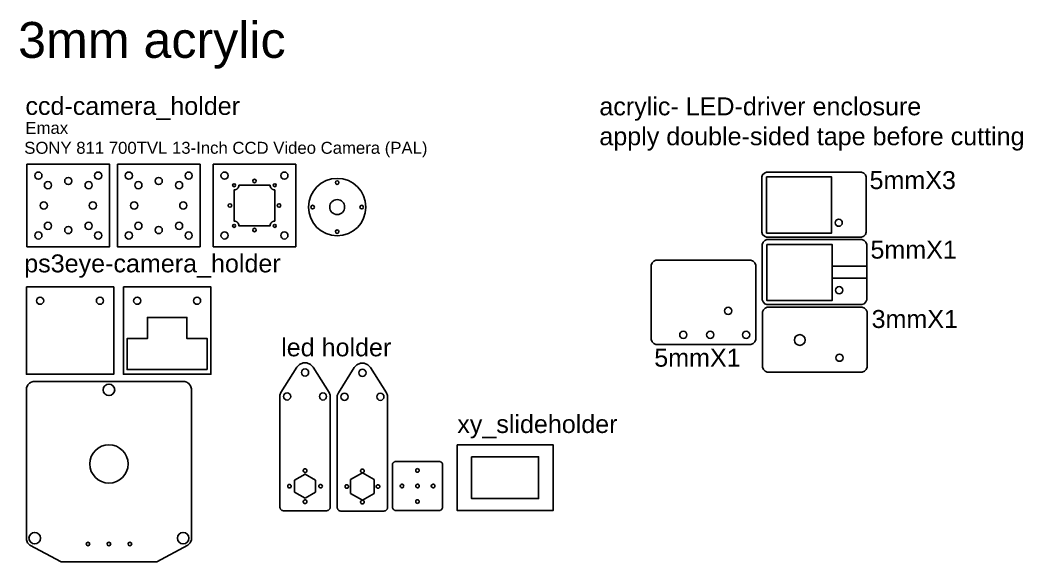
# Model space of a CAD drawing. Header units: millimetres. Extents: x 203 to 1783, y -536 to -83.
# Drawn here: x 945 to 1783, y -536 to -83 of the extents above; entities that cross this region are included whole.
import ezdxf

# ---------------------------------------------------------------- set-up
doc = ezdxf.new("R2010")
doc.units = ezdxf.units.MM
doc.styles.get("Standard").update_dxf_attribs({"font": 'arial.ttf'})

msp = doc.modelspace()

# ---------------------------------------------------------------- linework, layer by layer
at = {"color": 7}
for p, q in [((954.64, -385.24), (953.82, -385.56)), ((955.49, -385.02), (954.64, -385.24)), ((956.37, -384.91), (955.49, -385.02)), ((1081.24, -384.91), (956.37, -384.91)), ((1082.12, -385.02), (1081.24, -384.91)), ((1082.97, -385.24), (1082.12, -385.02)), ((1083.79, -385.56), (1082.97, -385.24)), ((949.86, -391.02), (949.8, -391.9)), ((949.8, -391.9), (949.8, -517.29)), ((950.02, -390.16), (949.86, -391.02)), ((950.3, -389.32), (950.02, -390.16)), ((950.67, -388.53), (950.3, -389.32)), ((951.14, -387.78), (950.67, -388.53)), ((951.7, -387.11), (951.14, -387.78)), ((952.34, -386.5), (951.7, -387.11)), ((953.05, -385.99), (952.34, -386.5)), ((953.82, -385.56), (953.05, -385.99)), ((1084.56, -385.99), (1083.79, -385.56)), ((1085.27, -386.5), (1084.56, -385.99)), ((1085.91, -387.11), (1085.27, -386.5)), ((1086.47, -387.78), (1085.91, -387.11)), ((1086.94, -388.53), (1086.47, -387.78)), ((1087.31, -389.32), (1086.94, -388.53)), ((1087.58, -390.16), (1087.31, -389.32)), ((1087.75, -391.02), (1087.58, -390.16)), ((1087.8, -391.9), (1087.75, -391.02)), ((1161.66, -396.27), (1161.66, -489.96)), ((1203.66, -489.96), (1203.66, -396.27)), ((1209.61, -396.55), (1209.61, -490.24)), ((1251.61, -490.24), (1251.61, -396.55)), ((1256.75, -452.5), (1256.48, -452.76)), ((1257.06, -452.28), (1256.75, -452.5)), ((1257.39, -452.1), (1257.06, -452.28)), ((1257.74, -451.96), (1257.39, -452.1)), ((1258.1, -451.87), (1257.74, -451.96)), ((1258.48, -451.82), (1258.1, -451.87)), ((1294.85, -451.82), (1258.48, -451.82)), ((1295.23, -451.87), (1294.85, -451.82)), ((1295.59, -451.96), (1295.23, -451.87)), ((1295.94, -452.1), (1295.59, -451.96)), ((1296.27, -452.28), (1295.94, -452.1)), ((1296.58, -452.5), (1296.27, -452.28)), ((1296.85, -452.76), (1296.58, -452.5)), ((1181.18, -459.22), (1181.34, -458.75)), ((1181.18, -459.71), (1181.18, -459.22)), ((1181.34, -460.18), (1181.18, -459.71)), ((1181.34, -458.75), (1181.65, -458.36)), ((1181.65, -460.57), (1181.34, -460.18)), ((1181.65, -458.36), (1182.06, -458.09)), ((1182.06, -460.84), (1181.65, -460.57)), ((1182.06, -458.09), (1182.54, -457.97)), ((1182.54, -460.96), (1182.06, -460.84)), ((1182.54, -457.97), (1183.03, -458.01)), ((1183.03, -458.01), (1183.48, -458.21)), ((1183.48, -460.72), (1183.03, -460.92)), ((1183.48, -458.21), (1183.85, -458.54)), ((1183.85, -460.38), (1183.48, -460.72)), ((1183.85, -458.54), (1184.08, -458.98)), ((1184.08, -459.95), (1183.85, -460.38)), ((1184.08, -458.98), (1184.16, -459.46)), ((1184.16, -459.46), (1184.08, -459.95)), ((1229.13, -459.5), (1229.29, -459.03)), ((1229.13, -459.99), (1229.13, -459.5)), ((1229.29, -460.46), (1229.13, -459.99)), ((1229.29, -459.03), (1229.59, -458.64)), ((1229.59, -460.85), (1229.29, -460.46)), ((1229.59, -458.64), (1230.01, -458.37)), ((1230.01, -461.12), (1229.59, -460.85)), ((1230.01, -458.37), (1230.49, -458.25)), ((1230.49, -458.25), (1230.98, -458.29)), ((1230.98, -458.29), (1231.43, -458.49)), ((1231.43, -458.49), (1231.79, -458.82)), ((1231.79, -460.66), (1231.43, -461)), ((1231.79, -458.82), (1232.03, -459.26)), ((1232.03, -460.23), (1231.79, -460.66)), ((1232.03, -459.26), (1232.11, -459.74)), ((1232.11, -459.74), (1232.03, -460.23)), ((1255.69, -454.44), (1255.67, -454.82)), ((1255.67, -454.82), (1255.67, -489.82)), ((1255.76, -454.07), (1255.69, -454.44)), ((1255.88, -453.71), (1255.76, -454.07)), ((1256.04, -453.37), (1255.88, -453.71)), ((1256.24, -453.05), (1256.04, -453.37)), ((1256.48, -452.76), (1256.24, -453.05)), ((1275.19, -459.07), (1275.35, -458.6)), ((1275.19, -459.56), (1275.19, -459.07)), ((1275.35, -460.03), (1275.19, -459.56)), ((1275.35, -458.6), (1275.65, -458.21)), ((1275.65, -460.42), (1275.35, -460.03)), ((1275.65, -458.21), (1276.06, -457.94)), ((1276.06, -460.69), (1275.65, -460.42)), ((1276.06, -457.94), (1276.54, -457.82)), ((1276.54, -460.81), (1276.06, -460.69)), ((1276.54, -457.82), (1277.03, -457.86)), ((1277.03, -460.77), (1276.54, -460.81)), ((1277.03, -457.86), (1277.49, -458.06)), ((1277.49, -460.57), (1277.03, -460.77)), ((1277.49, -458.06), (1277.85, -458.4)), ((1277.85, -460.24), (1277.49, -460.57)), ((1277.85, -458.4), (1278.08, -458.83)), ((1278.08, -459.8), (1277.85, -460.24)), ((1278.08, -458.83), (1278.17, -459.32)), ((1278.17, -459.32), (1278.08, -459.8)), ((1297.09, -453.05), (1296.85, -452.76)), ((1297.29, -453.37), (1297.09, -453.05)), ((1297.45, -453.71), (1297.29, -453.37)), ((1297.57, -454.07), (1297.45, -453.71)), ((1297.64, -454.44), (1297.57, -454.07)), ((1297.67, -454.82), (1297.64, -454.44)), ((1297.67, -489.82), (1297.67, -454.82)), ((1174, -467.46), (1182.66, -462.46)), ((1174, -477.46), (1174, -467.46)), ((1183.03, -460.92), (1182.54, -460.96)), ((1182.66, -462.46), (1191.32, -467.46)), ((1191.32, -467.46), (1191.32, -477.46)), ((1220.65, -466.99), (1230.61, -461.24)), ((1220.65, -478.49), (1220.65, -466.99)), ((1230.49, -461.24), (1230.01, -461.12)), ((1230.98, -461.2), (1230.49, -461.24)), ((1230.61, -461.24), (1240.57, -466.99)), ((1231.43, -461), (1230.98, -461.2)), ((1240.57, -466.99), (1240.57, -478.49)), ((1168.18, -472.22), (1168.34, -471.75)), ((1168.18, -472.71), (1168.18, -472.22)), ((1168.34, -473.18), (1168.18, -472.71)), ((1168.34, -471.75), (1168.65, -471.36)), ((1168.65, -473.57), (1168.34, -473.18)), ((1168.65, -471.36), (1169.06, -471.09)), ((1169.06, -473.84), (1168.65, -473.57)), ((1169.06, -471.09), (1169.54, -470.97)), ((1169.54, -473.96), (1169.06, -473.84)), ((1169.54, -470.97), (1170.03, -471.01)), ((1170.03, -473.92), (1169.54, -473.96)), ((1170.03, -471.01), (1170.48, -471.21)), ((1170.48, -473.72), (1170.03, -473.92)), ((1170.48, -471.21), (1170.85, -471.54)), ((1170.85, -473.38), (1170.48, -473.72)), ((1170.85, -471.54), (1171.08, -471.98)), ((1171.08, -472.95), (1170.85, -473.38)), ((1171.08, -471.98), (1171.16, -472.46)), ((1171.16, -472.46), (1171.08, -472.95)), ((1182.66, -482.46), (1174, -477.46)), ((1191.32, -477.46), (1182.66, -482.46)), ((1194.18, -472.22), (1194.34, -471.75)), ((1194.18, -472.71), (1194.18, -472.22)), ((1194.34, -473.18), (1194.18, -472.71)), ((1194.34, -471.75), (1194.65, -471.36)), ((1194.65, -473.57), (1194.34, -473.18)), ((1194.65, -471.36), (1195.06, -471.09)), ((1195.06, -473.84), (1194.65, -473.57)), ((1195.06, -471.09), (1195.54, -470.97)), ((1195.54, -473.96), (1195.06, -473.84)), ((1195.54, -470.97), (1196.03, -471.01)), ((1196.03, -473.92), (1195.54, -473.96)), ((1196.03, -471.01), (1196.48, -471.21)), ((1196.48, -473.72), (1196.03, -473.92)), ((1196.48, -471.21), (1196.85, -471.54)), ((1196.85, -473.38), (1196.48, -473.72)), ((1196.85, -471.54), (1197.08, -471.98)), ((1197.08, -472.95), (1196.85, -473.38)), ((1197.08, -471.98), (1197.16, -472.46)), ((1197.16, -472.46), (1197.08, -472.95)), ((1216.13, -472.5), (1216.29, -472.03)), ((1216.13, -472.99), (1216.13, -472.5)), ((1216.29, -473.46), (1216.13, -472.99)), ((1216.29, -472.03), (1216.59, -471.64)), ((1216.59, -473.85), (1216.29, -473.46)), ((1216.59, -471.64), (1217.01, -471.37)), ((1217.01, -474.12), (1216.59, -473.85)), ((1217.01, -471.37), (1217.49, -471.25)), ((1217.49, -474.24), (1217.01, -474.12)), ((1217.49, -471.25), (1217.98, -471.29)), ((1217.98, -474.2), (1217.49, -474.24)), ((1217.98, -471.29), (1218.43, -471.49)), ((1218.43, -474), (1217.98, -474.2)), ((1218.43, -471.49), (1218.79, -471.82)), ((1218.79, -473.66), (1218.43, -474)), ((1218.79, -471.82), (1219.03, -472.26)), ((1219.03, -473.23), (1218.79, -473.66)), ((1219.03, -472.26), (1219.11, -472.74)), ((1219.11, -472.74), (1219.03, -473.23)), ((1242.13, -472.5), (1242.29, -472.03)), ((1242.13, -472.99), (1242.13, -472.5)), ((1242.29, -473.46), (1242.13, -472.99)), ((1242.29, -472.03), (1242.59, -471.64)), ((1242.59, -473.85), (1242.29, -473.46)), ((1242.59, -471.64), (1243.01, -471.37)), ((1243.01, -474.12), (1242.59, -473.85)), ((1243.01, -471.37), (1243.49, -471.25)), ((1243.49, -474.24), (1243.01, -474.12)), ((1243.49, -471.25), (1243.98, -471.29)), ((1243.98, -474.2), (1243.49, -474.24)), ((1243.98, -471.29), (1244.43, -471.49)), ((1244.43, -474), (1243.98, -474.2)), ((1244.43, -471.49), (1244.79, -471.82)), ((1244.79, -473.66), (1244.43, -474)), ((1244.79, -471.82), (1245.03, -472.26)), ((1245.03, -473.23), (1244.79, -473.66)), ((1245.03, -472.26), (1245.11, -472.74)), ((1245.11, -472.74), (1245.03, -473.23)), ((1262.19, -472.07), (1262.35, -471.6)), ((1262.19, -472.56), (1262.19, -472.07)), ((1262.35, -473.03), (1262.19, -472.56)), ((1262.35, -471.6), (1262.65, -471.21)), ((1262.65, -473.42), (1262.35, -473.03)), ((1262.65, -471.21), (1263.06, -470.94)), ((1263.06, -473.69), (1262.65, -473.42)), ((1263.06, -470.94), (1263.54, -470.82)), ((1263.54, -473.81), (1263.06, -473.69)), ((1263.54, -470.82), (1264.03, -470.86)), ((1264.03, -473.77), (1263.54, -473.81)), ((1264.03, -470.86), (1264.49, -471.06)), ((1264.49, -473.57), (1264.03, -473.77)), ((1264.49, -471.06), (1264.85, -471.4)), ((1264.85, -473.24), (1264.49, -473.57)), ((1264.85, -471.4), (1265.08, -471.83)), ((1265.08, -472.8), (1264.85, -473.24)), ((1265.08, -471.83), (1265.17, -472.32)), ((1265.17, -472.32), (1265.08, -472.8)), ((1275.19, -472.07), (1275.35, -471.6)), ((1275.19, -472.56), (1275.19, -472.07)), ((1275.35, -473.03), (1275.19, -472.56)), ((1275.35, -471.6), (1275.65, -471.21)), ((1275.65, -473.42), (1275.35, -473.03)), ((1275.65, -471.21), (1276.06, -470.94)), ((1276.06, -473.69), (1275.65, -473.42)), ((1276.06, -470.94), (1276.54, -470.82)), ((1276.54, -473.81), (1276.06, -473.69)), ((1276.54, -470.82), (1277.03, -470.86)), ((1277.03, -473.77), (1276.54, -473.81)), ((1277.03, -470.86), (1277.49, -471.06)), ((1277.49, -473.57), (1277.03, -473.77)), ((1277.49, -471.06), (1277.85, -471.4)), ((1277.85, -473.24), (1277.49, -473.57)), ((1277.85, -471.4), (1278.08, -471.83)), ((1278.08, -472.8), (1277.85, -473.24)), ((1278.08, -471.83), (1278.17, -472.32)), ((1278.17, -472.32), (1278.08, -472.8)), ((1288.19, -472.07), (1288.35, -471.6)), ((1288.19, -472.56), (1288.19, -472.07)), ((1288.35, -473.03), (1288.19, -472.56)), ((1288.35, -471.6), (1288.65, -471.21)), ((1288.65, -473.42), (1288.35, -473.03)), ((1288.65, -471.21), (1289.06, -470.94)), ((1289.06, -473.69), (1288.65, -473.42)), ((1289.06, -470.94), (1289.54, -470.82)), ((1289.54, -473.81), (1289.06, -473.69)), ((1289.54, -470.82), (1290.03, -470.86)), ((1290.03, -473.77), (1289.54, -473.81)), ((1290.03, -470.86), (1290.49, -471.06)), ((1290.49, -473.57), (1290.03, -473.77)), ((1290.49, -471.06), (1290.85, -471.4)), ((1290.85, -473.24), (1290.49, -473.57)), ((1290.85, -471.4), (1291.08, -471.83)), ((1291.08, -472.8), (1290.85, -473.24)), ((1291.08, -471.83), (1291.17, -472.32)), ((1291.17, -472.32), (1291.08, -472.8)), ((1181.18, -485.22), (1181.34, -484.75)), ((1181.18, -485.71), (1181.18, -485.22)), ((1181.34, -486.18), (1181.18, -485.71)), ((1181.34, -484.75), (1181.65, -484.36)), ((1181.65, -484.36), (1182.06, -484.09)), ((1182.06, -484.09), (1182.54, -483.97)), ((1182.54, -483.97), (1183.03, -484.01)), ((1183.03, -484.01), (1183.48, -484.21)), ((1183.48, -484.21), (1183.85, -484.54)), ((1183.85, -484.54), (1184.08, -484.98)), ((1184.08, -485.95), (1183.85, -486.38)), ((1184.08, -484.98), (1184.16, -485.46)), ((1184.16, -485.46), (1184.08, -485.95)), ((1230.61, -484.24), (1220.65, -478.49)), ((1229.13, -485.5), (1229.29, -485.03)), ((1229.13, -485.99), (1229.13, -485.5)), ((1229.29, -486.46), (1229.13, -485.99)), ((1229.29, -485.03), (1229.59, -484.64)), ((1229.59, -484.64), (1230.01, -484.37)), ((1230.01, -484.37), (1230.49, -484.25)), ((1230.49, -484.25), (1230.98, -484.29)), ((1240.57, -478.49), (1230.61, -484.24)), ((1230.98, -484.29), (1231.43, -484.49)), ((1231.43, -484.49), (1231.79, -484.82)), ((1231.79, -484.82), (1232.03, -485.26)), ((1232.03, -485.26), (1232.11, -485.74)), ((1232.11, -485.74), (1232.03, -486.23)), ((1275.19, -485.07), (1275.35, -484.6)), ((1275.19, -485.56), (1275.19, -485.07)), ((1275.35, -486.03), (1275.19, -485.56)), ((1275.35, -484.6), (1275.65, -484.21)), ((1275.65, -486.42), (1275.35, -486.03)), ((1275.65, -484.21), (1276.06, -483.94)), ((1276.06, -483.94), (1276.54, -483.82)), ((1276.54, -483.82), (1277.03, -483.86)), ((1277.03, -483.86), (1277.49, -484.06)), ((1277.49, -484.06), (1277.85, -484.4)), ((1277.85, -484.4), (1278.08, -484.83)), ((1278.08, -485.8), (1277.85, -486.24)), ((1278.08, -484.83), (1278.17, -485.32)), ((1278.17, -485.32), (1278.08, -485.8)), ((1161.66, -489.96), (1161.69, -490.34)), ((1161.69, -490.34), (1161.76, -490.71)), ((1161.76, -490.71), (1161.87, -491.07)), ((1161.87, -491.07), (1162.03, -491.41)), ((1162.03, -491.41), (1162.24, -491.73)), ((1162.24, -491.73), (1162.48, -492.02)), ((1162.48, -492.02), (1162.75, -492.27)), ((1162.75, -492.27), (1163.06, -492.5)), ((1163.06, -492.5), (1163.39, -492.68)), ((1163.39, -492.68), (1163.74, -492.82)), ((1163.74, -492.82), (1164.1, -492.91)), ((1164.1, -492.91), (1164.48, -492.96)), ((1164.48, -492.96), (1200.85, -492.96)), ((1181.65, -486.57), (1181.34, -486.18)), ((1182.06, -486.84), (1181.65, -486.57)), ((1182.54, -486.96), (1182.06, -486.84)), ((1183.03, -486.92), (1182.54, -486.96)), ((1183.48, -486.72), (1183.03, -486.92)), ((1183.85, -486.38), (1183.48, -486.72)), ((1200.85, -492.96), (1201.23, -492.91)), ((1201.23, -492.91), (1201.59, -492.82)), ((1201.59, -492.82), (1201.94, -492.68)), ((1201.94, -492.68), (1202.27, -492.5)), ((1202.27, -492.5), (1202.58, -492.27)), ((1202.58, -492.27), (1202.85, -492.02)), ((1202.85, -492.02), (1203.09, -491.73)), ((1203.09, -491.73), (1203.29, -491.41)), ((1203.29, -491.41), (1203.45, -491.07)), ((1203.45, -491.07), (1203.57, -490.71)), ((1203.57, -490.71), (1203.64, -490.34)), ((1203.64, -490.34), (1203.66, -489.96)), ((1209.61, -490.24), (1209.63, -490.62)), ((1209.63, -490.62), (1209.7, -490.99)), ((1209.7, -490.99), (1209.82, -491.35)), ((1209.82, -491.35), (1209.98, -491.69)), ((1209.98, -491.69), (1210.18, -492.01)), ((1210.18, -492.01), (1210.42, -492.3)), ((1210.42, -492.3), (1210.7, -492.55)), ((1210.7, -492.55), (1211, -492.78)), ((1211, -492.78), (1211.33, -492.96)), ((1211.33, -492.96), (1211.68, -493.1)), ((1211.68, -493.1), (1212.05, -493.19)), ((1212.05, -493.19), (1212.42, -493.24)), ((1212.42, -493.24), (1248.8, -493.24)), ((1229.59, -486.85), (1229.29, -486.46)), ((1230.01, -487.12), (1229.59, -486.85)), ((1230.49, -487.24), (1230.01, -487.12)), ((1230.98, -487.2), (1230.49, -487.24)), ((1231.43, -487), (1230.98, -487.2)), ((1231.79, -486.66), (1231.43, -487)), ((1232.03, -486.23), (1231.79, -486.66)), ((1248.8, -493.24), (1249.17, -493.19)), ((1249.17, -493.19), (1249.54, -493.1)), ((1249.54, -493.1), (1249.89, -492.96)), ((1249.89, -492.96), (1250.22, -492.78)), ((1250.22, -492.78), (1250.52, -492.55)), ((1250.52, -492.55), (1250.8, -492.3)), ((1250.8, -492.3), (1251.04, -492.01)), ((1251.04, -492.01), (1251.24, -491.69)), ((1251.24, -491.69), (1251.4, -491.35)), ((1251.4, -491.35), (1251.52, -490.99)), ((1251.52, -490.99), (1251.59, -490.62)), ((1251.59, -490.62), (1251.61, -490.24)), ((1255.67, -489.82), (1255.69, -490.19)), ((1255.69, -490.19), (1255.76, -490.56)), ((1255.76, -490.56), (1255.88, -490.92)), ((1255.88, -490.92), (1256.04, -491.26)), ((1256.04, -491.26), (1256.24, -491.58)), ((1256.24, -491.58), (1256.48, -491.87)), ((1256.48, -491.87), (1256.75, -492.13)), ((1256.75, -492.13), (1257.06, -492.35)), ((1257.06, -492.35), (1257.39, -492.53)), ((1257.39, -492.53), (1257.74, -492.67)), ((1257.74, -492.67), (1258.1, -492.76)), ((1258.1, -492.76), (1258.48, -492.81)), ((1258.48, -492.81), (1294.85, -492.81)), ((1276.06, -486.69), (1275.65, -486.42)), ((1276.54, -486.81), (1276.06, -486.69)), ((1277.03, -486.77), (1276.54, -486.81)), ((1277.49, -486.57), (1277.03, -486.77)), ((1277.85, -486.24), (1277.49, -486.57)), ((1294.85, -492.81), (1295.23, -492.76)), ((1295.23, -492.76), (1295.59, -492.67)), ((1295.59, -492.67), (1295.94, -492.53)), ((1295.94, -492.53), (1296.27, -492.35)), ((1296.27, -492.35), (1296.58, -492.13)), ((1296.58, -492.13), (1296.85, -491.87)), ((1296.85, -491.87), (1297.09, -491.58)), ((1297.09, -491.58), (1297.29, -491.26)), ((1297.29, -491.26), (1297.45, -490.92)), ((1297.45, -490.92), (1297.57, -490.56)), ((1297.57, -490.56), (1297.64, -490.19)), ((1297.64, -490.19), (1297.67, -489.82))]:
    msp.add_line(p, q, dxfattribs=at)
for points in [[(950.33, -203.41), (1019.33, -203.41), (1019.33, -272.41), (950.33, -272.41)], [(1025.91, -203.41), (1094.91, -203.41), (1094.91, -272.41), (1025.91, -272.41)], [(1105.91, -203.41), (1174.91, -203.41), (1174.91, -272.41), (1105.91, -272.41)], [(1568.29, -213.99), (1622.63, -213.99), (1622.63, -260.99), (1568.29, -260.99)], [(1568.68, -270.4), (1623.02, -270.4), (1623.02, -317.4), (1568.68, -317.4)], [(949.8, -305.99), (1022.8, -305.99), (1022.8, -378.99), (949.8, -378.99)], [(1030.95, -305.99), (1103.95, -305.99), (1103.95, -378.99), (1030.95, -378.99)], [(1100.95, -375.09), (1033.95, -375.09), (1033.95, -349.09), (1050.95, -349.09), (1050.95, -331.49), (1083.95, -331.49), (1083.95, -349.09), (1100.95, -349.09)]]:
    msp.add_lwpolyline(points, close=True, dxfattribs=at)
for points in [[(1568.3, -209.99), (1566.46, -210.75), (1565.05, -212.16), (1564.29, -213.99), (1564.29, -260.29), (1565.05, -262.13), (1566.46, -263.53), (1568.3, -264.3), (1647.63, -264.3), (1649.47, -263.53), (1650.87, -262.13), (1651.63, -260.29), (1651.63, -213.99), (1650.87, -212.16), (1649.47, -210.75), (1647.63, -209.99), (1568.3, -209.99)], [(1127.41, -220.91), (1153.41, -220.91), (1153.41, -221.71), (1154.02, -223.18), (1155.14, -224.3), (1156.61, -224.91), (1157.41, -224.91), (1157.41, -250.91), (1156.61, -250.91), (1155.14, -251.52), (1154.58, -252.08), (1154.02, -252.65), (1153.41, -254.12), (1153.41, -254.91), (1127.41, -254.91), (1127.41, -254.12), (1126.8, -252.65), (1125.68, -251.52), (1124.21, -250.91), (1123.41, -250.91), (1123.41, -224.91), (1124.21, -224.91), (1125.68, -224.3), (1126.8, -223.18), (1127.41, -221.71), (1127.41, -220.91)], [(1568.68, -266.4), (1566.84, -267.16), (1565.44, -268.57), (1564.68, -270.41), (1564.68, -316.71), (1565.44, -318.54), (1566.84, -319.95), (1568.68, -320.71), (1648.01, -320.71), (1649.85, -319.95), (1651.26, -318.54), (1652.02, -316.71), (1652.02, -270.41), (1651.26, -268.57), (1649.85, -267.16), (1648.01, -266.4), (1568.68, -266.4)], [(1555.22, -283.66), (1475.89, -283.66), (1474.05, -284.43), (1472.65, -285.83), (1471.89, -287.67), (1471.89, -349.97), (1472.65, -351.8), (1474.05, -353.21), (1475.89, -353.97), (1555.22, -353.97), (1557.06, -353.21), (1558.47, -351.8), (1559.23, -349.97), (1559.23, -287.67), (1558.47, -285.83), (1557.06, -284.43), (1555.22, -283.66)], [(1652.02, -293.56), (1652.02, -288.56), (1623.02, -288.56), (1623.02, -298.56), (1652.02, -298.56), (1652.02, -293.56)], [(1568.94, -322.82), (1567.1, -323.58), (1565.69, -324.98), (1564.93, -326.82), (1564.93, -373.12), (1565.69, -374.96), (1567.1, -376.36), (1568.94, -377.12), (1648.27, -377.12), (1650.11, -376.36), (1651.51, -374.96), (1652.27, -373.12), (1652.27, -326.82), (1651.51, -324.98), (1650.11, -323.58), (1648.27, -322.82), (1568.94, -322.82)], [(1161.66, -396.27), (1162.58, -394.06), (1175.88, -372.93), (1178.13, -370.68), (1181.07, -369.46), (1184.25, -369.46), (1187.2, -370.68), (1189.45, -372.93), (1202.75, -394.06), (1203.66, -396.27)], [(1209.61, -396.55), (1210.52, -394.34), (1223.83, -373.21), (1226.08, -370.96), (1229.02, -369.74), (1232.2, -369.74), (1235.14, -370.96), (1237.39, -373.21), (1250.7, -394.34), (1251.61, -396.55)], [(1087.8, -391.9), (1087.8, -514.51)], [(1309.87, -437.81), (1389.87, -437.81), (1389.87, -492.81), (1309.87, -492.81), (1309.87, -437.81)], [(1309.87, -437.81), (1309.87, -492.81), (1389.87, -492.81), (1389.87, -437.81), (1309.87, -437.81)], [(1321.87, -447.81), (1321.87, -482.81), (1377.87, -482.81), (1377.87, -447.81), (1321.87, -447.81)], [(1087.8, -514.51), (1087.8, -517.29), (1086.74, -519.86), (1084.77, -521.83), (1084.77, -521.83), (1084.77, -521.83), (1058.8, -535.79), (978.8, -535.79), (952.84, -521.83), (950.87, -519.86), (949.8, -517.29)]]:
    msp.add_lwpolyline(points, dxfattribs=at)
for centre, radius in [((959.83, -212.91), 3), ((984.83, -217.41), 3), ((1009.83, -212.91), 3), ((1035.41, -212.91), 3), ((1060.41, -217.41), 3), ((1085.41, -212.91), 3), ((1115.41, -212.91), 3), ((1140.41, -217.41), 1.5), ((1165.41, -212.91), 3), ((1209.53, -239.21), 24), ((1209.53, -218.71), 1.5), ((967.83, -220.91), 3), ((1001.83, -220.91), 3), ((1043.41, -220.91), 3), ((1077.41, -220.91), 3), ((1123.41, -220.91), 1.25), ((1157.41, -220.91), 1.25), ((1209.53, -239.21), 6.25), ((964.33, -237.91), 3), ((1005.33, -237.91), 3), ((1039.91, -237.91), 3), ((1080.91, -237.91), 3), ((1119.91, -237.91), 1.5), ((1160.91, -237.91), 1.5), ((1189.03, -239.21), 1.5), ((1230.03, -239.21), 1.5), ((1628.63, -252.3), 3), ((967.83, -254.91), 3), ((984.83, -258.41), 3), ((1001.83, -254.91), 3), ((1043.41, -254.91), 3), ((1060.41, -258.41), 3), ((1077.41, -254.91), 3), ((1123.41, -254.91), 1.25), ((1140.41, -258.41), 1.5), ((1157.41, -254.91), 1.25), ((1209.53, -259.71), 1.5), ((959.83, -262.91), 3), ((1009.83, -262.91), 3), ((1035.41, -262.91), 3), ((1085.41, -262.91), 3), ((1115.41, -262.91), 3), ((1165.41, -262.91), 3), ((1629.02, -308.71), 3), ((961.3, -317.49), 3), ((1011.3, -317.49), 3), ((1042.45, -317.49), 3), ((1092.45, -317.49), 3), ((1536.23, -325.97), 3), ((1498.73, -345.97), 3), ((1521.23, -345.97), 3), ((1551.23, -345.97), 3), ((1596.1, -350.32), 4.5), ((1629.27, -365.12), 3), ((1182.66, -377.46), 3), ((1230.61, -377.74), 3), ((1018.8, -391.9), 4.8), ((1167.66, -397.46), 3), ((1197.66, -397.46), 3), ((1215.61, -397.74), 3), ((1245.61, -397.74), 3), ((1018.8, -453.9), 16), ((956.8, -515.9), 4.8), ((1080.8, -515.9), 4.8), ((1001.3, -520.79), 1.5), ((1018.8, -520.79), 1.5), ((1036.3, -520.79), 1.5)]:
    msp.add_circle(centre, radius, dxfattribs=at)

# ---------------------------------------------------------------- texts
at = {"color": 7, "attachment_point": 1}
for s, insert, char_height, width in [('{3mm acrylic}', (942.94, -84.5), 30, 437.3988), ('{ccd-camera_holder}', (949, -147.17), 15, 29.9885), ('{acrylic- LED-driver enclosure\\Papply double-sided tape before cutting}', (1428.62, -147.52), 15, 422.3969), ('{ \\H4x;Emax\\PSONY 811 700TVL 13-Inch CCD Video Camera (PAL)}', (948.03, -168), 2.5, 412.3533), ('{5mmX3}', (1654.37, -209.17), 15, 332.7881), ('{5mmX1}', (1655.13, -267.28), 15, 332.7881), ('{ps3eye-camera_holder}', (948.03, -278.77), 15, 29.9885), ('{3mmX1}', (1656.09, -325.25), 15, 332.7881), ('{led holder}', (1162.72, -348.94), 15, 332.7881), ('{5mmX1}', (1474.48, -357.61), 15, 332.7881), ('{xy_slideholder}', (1309.87, -413.01), 15, 29.9885)]:
    msp.add_mtext(s, dxfattribs=dict(at, insert=insert, char_height=char_height, width=width))

doc.saveas('drawing.dxf')
